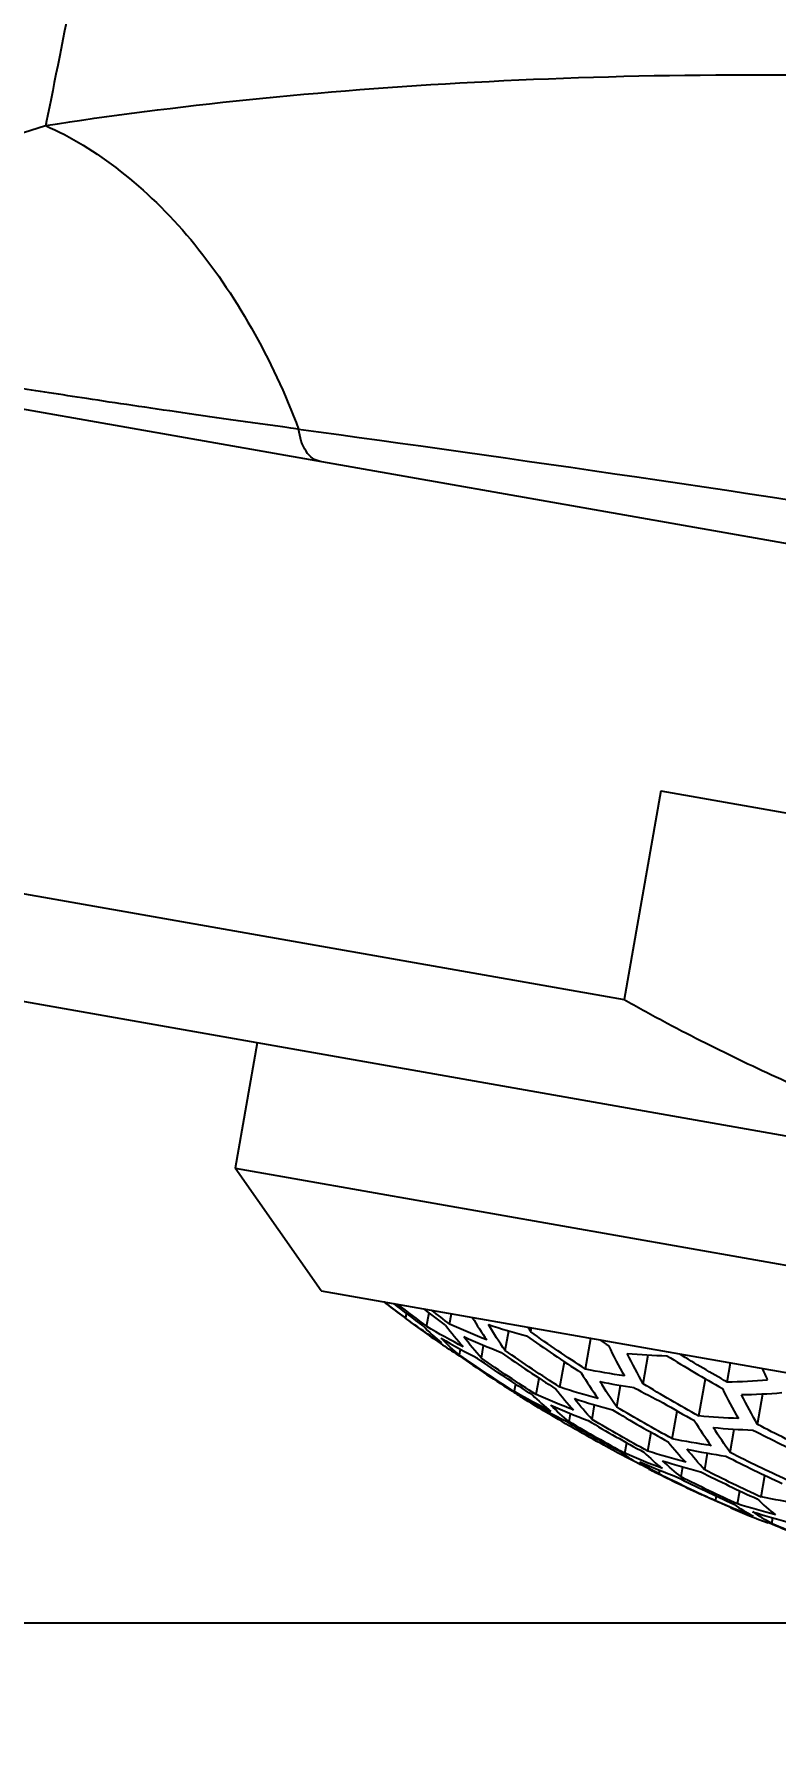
# Model space of a CAD drawing. Header units: millimetres. Extents: x 5401 to 6241, y 1473 to 2067.
# Drawn here: x 5649.43 to 5656.42, y 1812.91 to 1828.97 of the extents above; entities that cross this region are included whole.
import ezdxf

# ---------------------------------------------------------------- set-up
doc = ezdxf.new("R2010")
doc.units = ezdxf.units.MM
doc.layers.add('DIM', color=3, linetype='Continuous')
doc.styles.get("Standard").update_dxf_attribs({"font": 'arial.ttf'})
doc.dimstyles.new('사본 ISO-25', dxfattribs={"dimtxt": 7, "dimasz": 7, "dimexe": 2.1, "dimexo": 2.1, "dimgap": 2, "dimtad": 1, "dimtih": 1, "dimtoh": 1, "dimdec": 1, "dimdsep": 46, "dimtxsty": 'Standard', "dimcen": 0, "dimclrd": 3, "dimclre": 3, "dimclrt": 4, "dimazin": 2, "dimtp": 0.1, "dimtm": 0.1, "dimtfac": 0.714286, "dimtdec": 1, "dimtmove": 0, "dimatfit": 3, "dimfxl": 1, "dimarcsym": 0})

# ---------------------------------------------------------------- blocks, each defined once
blk = doc.blocks.new('*D50')
at = {"layer": 'DIM', "color": 3, "lineweight": -2, "transparency": 16777216}
for start, end in [(260.478093, 264.39157), (265.607865, 269.521907)]:
    blk.add_arc((5780.09, 2497.272), 719.056, start, end, dxfattribs=at)
at = {"layer": 'DIM', "color": 3, "transparency": 16777216}
for points in [[(5660.97, 1787.138), (5661.31, 1789.109), (5655.227, 1789.14)], [(5774.094, 1779.241), (5774.086, 1777.241), (5780.09, 1778.216)]]:
    blk.add_solid(points, dxfattribs=at)
at = {"layer": 'DIM', "color": 4, "transparency": 16777216, "insert": (5717.42, 1780.952), "char_height": 6, "attachment_point": 5}
blk.add_mtext('10°', dxfattribs=at)
blk = doc.blocks.new('*D51')
at = {"layer": 'DIM', "color": 3, "lineweight": -2, "transparency": 16777216}
for p, q in [((5657.508, 1813.984), (5623.224, 1813.984)), ((5625.324, 1807.984), (5625.324, 1763.674)), ((5625.324, 1709.237), (5625.324, 1753.547)), ((5751.49, 1703.237), (5623.224, 1703.237))]:
    blk.add_line(p, q, dxfattribs=at)
at = {"layer": 'DIM', "color": 3, "transparency": 16777216}
for points in [[(5624.324, 1807.984), (5626.324, 1807.984), (5625.324, 1813.984)], [(5624.324, 1709.237), (5626.324, 1709.237), (5625.324, 1703.237)]]:
    blk.add_solid(points, dxfattribs=at)
at = {"layer": 'DIM', "color": 4, "transparency": 16777216, "insert": (5625.324, 1758.61), "char_height": 6, "attachment_point": 5}
blk.add_mtext('110.7', dxfattribs=at)

msp = doc.modelspace()

# ---------------------------------------------------------------- linework, layer by layer
at = {"extrusion": (0, 1, 0)}
for p, q in [((5651.653, 1828.373), (5651.661, 1828.372)), ((5677.012, 1820.551), (5645.498, 1826.107)), ((5655.338, 1821.834), (5654.991, 1819.864)), ((5655.338, 1821.834), (5666.304, 1819.9)), ((5644.717, 1821.676), (5654.991, 1819.864)), ((5645.528, 1820.517), (5660.3, 1817.913)), ((5651.535, 1819.458), (5651.327, 1818.276)), ((5651.327, 1818.276), (5668.857, 1815.185)), ((5652.138, 1817.118), (5651.327, 1818.276)), ((5652.138, 1817.118), (5667.698, 1814.374)), ((5652.934, 1816.859), (5652.942, 1816.904)), ((5653.131, 1816.781), (5653.154, 1816.911)), ((5653.347, 1816.804), (5653.364, 1816.902)), ((5653.871, 1816.556), (5653.904, 1816.741)), ((5654.113, 1816.731), (5654.119, 1816.768)), ((5654.628, 1816.381), (5654.679, 1816.67)), ((5653.44, 1816.512), (5653.45, 1816.567)), ((5653.647, 1816.484), (5653.668, 1816.604)), ((5655.172, 1816.242), (5655.219, 1816.513)), ((5654.387, 1816.21), (5654.429, 1816.448)), ((5655.963, 1816.257), (5655.995, 1816.438)), ((5653.957, 1816.167), (5653.97, 1816.239)), ((5654.163, 1816.14), (5654.19, 1816.294)), ((5654.922, 1816.023), (5654.958, 1816.225)), ((5655.695, 1815.938), (5655.757, 1816.288)), ((5654.69, 1815.905), (5654.714, 1816.043)), ((5656.249, 1815.857), (5656.3, 1816.146)), ((5654.277, 1815.96), (5654.28, 1815.974)), ((5654.475, 1815.884), (5654.488, 1815.959)), ((5655.446, 1815.722), (5655.492, 1815.984)), ((5654.801, 1815.662), (5654.805, 1815.681)), ((5655, 1815.586), (5655.017, 1815.685)), ((5655.214, 1815.606), (5655.246, 1815.785)), ((5655.991, 1815.593), (5656.03, 1815.813)), ((5655.751, 1815.43), (5655.778, 1815.586)), ((5655.322, 1815.391), (5655.328, 1815.426)), ((5655.528, 1815.363), (5655.545, 1815.458)), ((5656.283, 1815.174), (5656.319, 1815.378)), ((5656.06, 1815.109), (5656.082, 1815.232)), ((5655.854, 1815.137), (5655.862, 1815.182)), ((5656.384, 1814.924), (5656.394, 1814.978))]:
    msp.add_line(p, q, dxfattribs=at)
at = {"extrusion": (1.33969e-16, 0, -1)}
for start, end in [(306.0975, 307.6616), (301.0197, 301.8528), (296.8917, 297.8952), (293.7018, 294.8539)]:
    msp.add_arc((-5662.337, 1829.462), 15.724, start, end, dxfattribs=at)
for centre, major_axis, ratio, start_param, end_param in [((5662.149, 1829.495), (2.724, 15.448), 0.984808, 2.663502, 2.679958), ((5662.354, 1829.458), (2.73, 15.485), 0.984808, 2.658848, 2.681109), ((5662.559, 1829.422), (2.721, 15.432), 0.984808, 2.66543, 2.679409), ((5657.247, 1830.359), (2.558, 14.507), 0.34202, 2.834812, 2.875671), ((5657.802, 1830.261), (2.595, 14.714), 0.34202, 2.771012, 2.806715), ((5656.978, 1830.406), (2.436, 13.816), 0.642788, 3.046905, 3.088177), ((5658.337, 1830.167), (2.571, 14.579), 0.642788, 2.836638, 2.877276), ((5656.692, 1830.457), (2.517, 14.273), 0.342024, 2.904226, 2.945022), ((5657.885, 1830.247), (2.531, 14.354), 0.642788, 2.905751, 2.946306), ((5657.431, 1830.327), (2.486, 14.099), 0.642788, 2.975598, 3.016359), ((5662.833, 1829.374), (2.684, 15.219), 0.984808, 2.705661, 2.746498), ((5663.038, 1829.338), (2.636, 14.949), 0.984808, 2.73256, 2.738881), ((5662.217, 1829.483), (2.728, 15.47), 0.984808, 2.713254, 2.753302), ((5662.251, 1829.477), (2.729, 15.478), 0.984808, 2.713474, 2.753501), ((5662.628, 1829.41), (2.714, 15.394), 0.984808, 2.710952, 2.751235), ((5659.468, 1829.967), (2.677, 15.182), 0.34202, 2.704281, 2.745243), ((5656.977, 1830.407), (2.436, 13.815), 0.642788, 3.195286, 3.236559), ((5663.141, 1829.32), (2.605, 14.776), 0.984808, 2.767203, 2.808227), ((5658.913, 1830.065), (2.654, 15.051), 0.34202, 2.774302, 2.814479), ((5657.247, 1830.359), (2.558, 14.507), 0.342022, 2.980097, 3.005279), ((5658.357, 1830.163), (2.626, 14.895), 0.34202, 2.843052, 2.882758), ((5657.431, 1830.327), (2.486, 14.099), 0.642788, 3.121535, 3.157046), ((5655.835, 1816.902), (-5.808, 3.007), 0.147602, 1.518026, 1.565142), ((5660.578, 1829.772), (2.71, 15.372), 0.34202, 2.710065, 2.750422), ((5657.43, 1830.327), (2.486, 14.099), 0.642788, 3.267102, 3.307866), ((5658.79, 1830.087), (2.606, 14.777), 0.642786, 2.912635, 2.951973), ((5657.802, 1830.261), (2.595, 14.714), 0.34202, 2.911481, 2.950997), ((5658.337, 1830.167), (2.571, 14.579), 0.642788, 2.981055, 3.020449), ((5657.884, 1830.247), (2.531, 14.353), 0.642788, 3.050459, 3.090177), ((5662.73, 1829.392), (2.701, 15.319), 0.984808, 2.781126, 2.820511), ((5662.936, 1829.356), (2.662, 15.096), 0.984808, 2.793196, 2.815613), ((5662.354, 1829.459), (2.73, 15.485), 0.984808, 2.785231, 2.824139), ((5662.525, 1829.428), (2.724, 15.447), 0.984808, 2.784323, 2.823337), ((5660.023, 1829.869), (2.696, 15.288), 0.34202, 2.78028, 2.819753), ((5657.884, 1830.247), (2.531, 14.353), 0.642791, 3.193218, 3.232937), ((5659.468, 1829.967), (2.677, 15.182), 0.34202, 2.848851, 2.887749), ((5663.038, 1829.338), (2.636, 14.949), 0.984808, 2.844266, 2.883817), ((5658.357, 1830.163), (2.626, 14.895), 0.34202, 2.984339, 3.02288), ((5658.913, 1830.065), (2.654, 15.051), 0.34202, 2.916713, 2.955306), ((5658.79, 1830.087), (2.606, 14.777), 0.642788, 3.053032, 3.091604), ((5658.336, 1830.167), (2.571, 14.578), 0.642788, 3.122194, 3.161198), ((5662.833, 1829.374), (2.684, 15.219), 0.984808, 2.849702, 2.888495), ((5659.243, 1830.007), (2.636, 14.949), 0.642788, 2.985067, 3.023465), ((5659.696, 1829.927), (2.662, 15.097), 0.642788, 2.948824, 2.955988), ((5662.217, 1829.483), (2.728, 15.47), 0.984808, 2.854672, 2.886111), ((5662.422, 1829.446), (2.729, 15.478), 0.984808, 2.854763, 2.892858), ((5662.628, 1829.41), (2.714, 15.395), 0.984808, 2.853172, 2.891489), ((5660.149, 1829.847), (2.684, 15.22), 0.642788, 2.987821, 3.025525), ((5659.468, 1829.967), (2.677, 15.182), 0.342022, 2.987329, 3.025227), ((5659.695, 1829.927), (2.662, 15.097), 0.642788, 3.05491, 3.092662), ((5660.023, 1829.869), (2.696, 15.288), 0.34202, 2.92027, 2.958237), ((5662.354, 1829.459), (2.73, 15.485), 0.984808, 2.923225, 2.960689)]:
    msp.add_ellipse(centre, major_axis=major_axis, ratio=ratio, start_param=start_param, end_param=end_param)
at = {"extrusion": (1.33969e-16, 3.41614e-29, -1)}
msp.add_ellipse((5662.32, 1829.465), major_axis=(2.73, 15.485), ratio=0.984808, start_param=3.602021, end_param=3.624341, dxfattribs=at)
at = {"extrusion": (1.33969e-16, 2.81463e-29, -1)}
msp.add_ellipse((5658.186, 1830.193), major_axis=(2.558, 14.507), ratio=0.642788, start_param=3.407253, end_param=3.44811, dxfattribs=at)
at = {"extrusion": (1.33969e-16, 4.11471e-29, -1)}
msp.add_ellipse((5662.525, 1829.428), major_axis=(2.724, 15.447), ratio=0.984808, start_param=3.60329, end_param=3.619649, dxfattribs=at)
at = {"extrusion": (1.33969e-16, -1.75799e-29, -1)}
msp.add_ellipse((5657.28, 1830.353), major_axis=(2.47, 14.008), ratio=0.642779, start_param=3.267637, end_param=3.30867, dxfattribs=at)
at = {"extrusion": (1.33969e-16, -1.52965e-29, -1)}
msp.add_ellipse((5657.987, 1830.228), major_axis=(2.606, 14.778), ratio=0.342019, start_param=3.474983, end_param=3.516004, dxfattribs=at)
at = {"extrusion": (1.33969e-16, -1.28344e-29, -1)}
msp.add_ellipse((5656.321, 1830.522), major_axis=(2.486, 14.1), ratio=0.34202, start_param=3.307587, end_param=3.30779, dxfattribs=at)
at = {"extrusion": (1.33969e-16, 5.49121e-30, -1)}
msp.add_ellipse((5657.733, 1830.273), major_axis=(2.516, 14.272), ratio=0.642788, start_param=3.337961, end_param=3.378758, dxfattribs=at)
at = {"extrusion": (1.33969e-16, 4.74826e-29, -1)}
msp.add_ellipse((5656.877, 1830.424), major_axis=(2.531, 14.354), ratio=0.34202, start_param=3.337035, end_param=3.377587, dxfattribs=at)
at = {"extrusion": (1.33969e-16, -5.16149e-30, -1)}
msp.add_ellipse((5657.432, 1830.326), major_axis=(2.571, 14.579), ratio=0.34202, start_param=3.406168, end_param=3.446808, dxfattribs=at)
at = {"extrusion": (1.33969e-16, -3.62475e-29, -1)}
msp.add_ellipse((5658.542, 1830.131), major_axis=(2.636, 14.95), ratio=0.34202, start_param=3.544439, end_param=3.550789, dxfattribs=at)
at = {"extrusion": (1.33969e-16, -3.09905e-29, -1)}
msp.add_ellipse((5662.867, 1829.368), major_axis=(2.677, 15.181), ratio=0.984808, start_param=3.537803, end_param=3.578764, dxfattribs=at)
at = {"extrusion": (1.33969e-16, 4.04908e-29, -1)}
msp.add_ellipse((5662.422, 1829.446), major_axis=(2.729, 15.478), ratio=0.984819, start_param=3.529685, end_param=3.569711, dxfattribs=at)
at = {"extrusion": (1.33969e-16, -1.06712e-29, -1)}
msp.add_ellipse((5662.457, 1829.44), major_axis=(2.728, 15.47), ratio=0.984808, start_param=3.529941, end_param=3.56999, dxfattribs=at)
at = {"extrusion": (1.33969e-16, 2.82634e-29, -1)}
msp.add_ellipse((5662.662, 1829.404), major_axis=(2.71, 15.372), ratio=0.984808, start_param=3.532558, end_param=3.572913, dxfattribs=at)
at = {"extrusion": (1.33969e-16, -5.10603e-30, -1)}
msp.add_ellipse((5659.653, 1829.935), major_axis=(2.684, 15.22), ratio=0.34202, start_param=3.53689, end_param=3.577729, dxfattribs=at)
at = {"extrusion": (1.33969e-16, 3.59918e-30, -1)}
msp.add_ellipse((5663.175, 1829.314), major_axis=(2.594, 14.713), ratio=0.984808, start_param=3.476446, end_param=3.511945, dxfattribs=at)
at = {"extrusion": (1.33969e-16, -7.11824e-31, -1)}
msp.add_ellipse((5657.279, 1830.353), major_axis=(2.47, 14.008), ratio=0.642788, start_param=3.121134, end_param=3.161728, dxfattribs=at)
at = {"extrusion": (1.33969e-16, -4.23088e-30, -1)}
msp.add_ellipse((5661.134, 1829.674), major_axis=(2.721, 15.432), ratio=0.342024, start_param=3.603991, end_param=3.617784, dxfattribs=at)
at = {"extrusion": (1.33969e-16, 2.01005e-29, -1)}
msp.add_ellipse((5658.639, 1830.114), major_axis=(2.594, 14.714), ratio=0.642779, start_param=3.332031, end_param=3.371546, dxfattribs=at)
at = {"extrusion": (1.33969e-16, -6.89945e-30, -1)}
msp.add_ellipse((5657.733, 1830.273), major_axis=(2.516, 14.272), ratio=0.642788, start_param=3.193301, end_param=3.233246, dxfattribs=at)
at = {"extrusion": (1.33969e-16, 9.51255e-30, -1)}
msp.add_ellipse((5659.098, 1830.033), major_axis=(2.662, 15.097), ratio=0.342019, start_param=3.467665, end_param=3.507703, dxfattribs=at)
at = {"extrusion": (1.33969e-16, -2.84082e-29, -1)}
msp.add_ellipse((5662.97, 1829.35), major_axis=(2.654, 15.05), ratio=0.984808, start_param=3.468675, end_param=3.508854, dxfattribs=at)
at = {"extrusion": (1.33969e-16, 2.82388e-29, -1)}
msp.add_ellipse((5657.279, 1830.353), major_axis=(2.47, 14.008), ratio=0.642788, start_param=2.974226, end_param=3.015262, dxfattribs=at)
at = {"extrusion": (1.33969e-16, 4.3335e-29, -1)}
msp.add_ellipse((5657.432, 1830.326), major_axis=(2.571, 14.579), ratio=0.342019, start_param=3.262786, end_param=3.302282, dxfattribs=at)
at = {"extrusion": (1.33969e-16, -6.92718e-30, -1)}
msp.add_ellipse((5658.185, 1830.194), major_axis=(2.558, 14.506), ratio=0.642788, start_param=3.263295, end_param=3.302888, dxfattribs=at)
at = {"extrusion": (1.33969e-16, -9.09963e-30, -1)}
for centre, major_axis, ratio, start_param, end_param in [((5657.987, 1830.228), (2.606, 14.778), 0.342019, 3.331363, 3.370701), ((5662.32, 1829.465), (2.73, 15.485), 0.984808, 3.322494, 3.359958)]:
    msp.add_ellipse(centre, major_axis=major_axis, ratio=ratio, start_param=start_param, end_param=end_param, dxfattribs=at)
at = {"extrusion": (1.33969e-16, -5.17074e-30, -1)}
msp.add_ellipse((5658.542, 1830.131), major_axis=(2.636, 14.95), ratio=0.34202, start_param=3.399461, end_param=3.43901, dxfattribs=at)
at = {"extrusion": (1.33969e-16, 7.03196e-30, -1)}
msp.add_ellipse((5662.765, 1829.386), major_axis=(2.696, 15.288), ratio=0.984808, start_param=3.463337, end_param=3.50281, dxfattribs=at)
at = {"extrusion": (1.33969e-16, -1.50777e-29, -1)}
msp.add_ellipse((5660.763, 1829.739), major_axis=(2.714, 15.395), ratio=0.34202, start_param=3.532155, end_param=3.572441, dxfattribs=at)
at = {"extrusion": (1.33969e-16, -1.43597e-29, -1)}
msp.add_ellipse((5662.153, 1829.494), major_axis=(2.724, 15.448), ratio=0.985203, start_param=3.459997, end_param=3.498959, dxfattribs=at)
at = {"extrusion": (1.33969e-16, 5.35008e-29, -1)}
msp.add_ellipse((5662.32, 1829.465), major_axis=(2.73, 15.485), ratio=0.984808, start_param=3.459047, end_param=3.497954, dxfattribs=at)
at = {"extrusion": (1.33969e-16, 2.31728e-29, -1)}
msp.add_ellipse((5662.559, 1829.422), major_axis=(2.721, 15.432), ratio=0.984808, start_param=3.460225, end_param=3.499283, dxfattribs=at)
at = {"extrusion": (1.33969e-16, 1.68896e-29, -1)}
msp.add_ellipse((5657.732, 1830.274), major_axis=(2.516, 14.271), ratio=0.642788, start_param=3.04967, end_param=3.089617, dxfattribs=at)
at = {"extrusion": (1.33969e-16, 3.28795e-30, -1)}
msp.add_ellipse((5660.208, 1829.837), major_axis=(2.701, 15.319), ratio=0.342019, start_param=3.462771, end_param=3.502156, dxfattribs=at)
at = {"extrusion": (1.33969e-16, 1.55738e-29, -1)}
msp.add_ellipse((5663.073, 1829.332), major_axis=(2.626, 14.894), ratio=0.984808, start_param=3.400395, end_param=3.440104, dxfattribs=at)
at = {"extrusion": (1.33969e-16, 8.06117e-30, -1)}
msp.add_ellipse((5658.185, 1830.194), major_axis=(2.558, 14.506), ratio=0.642788, start_param=3.121889, end_param=3.161087, dxfattribs=at)
at = {"extrusion": (1.33969e-16, -1.78942e-29, -1)}
msp.add_ellipse((5659.544, 1829.954), major_axis=(2.654, 15.05), ratio=0.642788, start_param=3.32773, end_param=3.366323, dxfattribs=at)
at = {"extrusion": (1.33969e-16, -1.82208e-29, -1)}
msp.add_ellipse((5659.092, 1830.034), major_axis=(2.626, 14.895), ratio=0.642788, start_param=3.260154, end_param=3.298696, dxfattribs=at)
at = {"extrusion": (1.33969e-16, -1.30501e-29, -1)}
msp.add_ellipse((5658.638, 1830.114), major_axis=(2.594, 14.714), ratio=0.642788, start_param=3.191748, end_param=3.230487, dxfattribs=at)
at = {"extrusion": (1.33969e-16, -1.53027e-29, -1)}
msp.add_ellipse((5659.098, 1830.033), major_axis=(2.662, 15.097), ratio=0.342019, start_param=3.327301, end_param=3.36577, dxfattribs=at)
at = {"extrusion": (1.33969e-16, 1.97215e-29, -1)}
msp.add_ellipse((5659.653, 1829.935), major_axis=(2.684, 15.22), ratio=0.34202, start_param=3.394784, end_param=3.433577, dxfattribs=at)
at = {"extrusion": (1.33969e-16, 1.85536e-29, -1)}
msp.add_ellipse((5662.867, 1829.368), major_axis=(2.677, 15.181), ratio=0.984808, start_param=3.395343, end_param=3.434242, dxfattribs=at)
at = {"extrusion": (1.33969e-16, 4.3449e-30, -1)}
msp.add_ellipse((5658.542, 1830.131), major_axis=(2.636, 14.95), ratio=0.341977, start_param=3.259757, end_param=3.298255, dxfattribs=at)
at = {"extrusion": (1.33969e-16, -5.46964e-29, -1)}
msp.add_ellipse((5662.251, 1829.477), major_axis=(2.729, 15.478), ratio=0.984808, start_param=3.390278, end_param=3.428373, dxfattribs=at)
at = {"extrusion": (1.33969e-16, -1.07236e-29, -1)}
msp.add_ellipse((5662.457, 1829.44), major_axis=(2.728, 15.47), ratio=0.984808, start_param=3.39045, end_param=3.428566, dxfattribs=at)
at = {"extrusion": (1.33969e-16, -2.54993e-29, -1)}
msp.add_ellipse((5662.662, 1829.404), major_axis=(2.71, 15.372), ratio=0.984808, start_param=3.392128, end_param=3.430507, dxfattribs=at)
at = {"extrusion": (1.33969e-16, 3.02202e-29, -1)}
msp.add_ellipse((5659.998, 1829.874), major_axis=(2.677, 15.182), ratio=0.642786, start_param=3.257955, end_param=3.295757, dxfattribs=at)
at = {"extrusion": (1.33969e-16, -3.13726e-29, -1)}
msp.add_ellipse((5659.098, 1830.033), major_axis=(2.662, 15.097), ratio=0.342019, start_param=3.215837, end_param=3.228324, dxfattribs=at)
at = {"extrusion": (1.33969e-16, -1.31364e-29, -1)}
msp.add_ellipse((5659.544, 1829.954), major_axis=(2.654, 15.05), ratio=0.642788, start_param=3.190673, end_param=3.228542, dxfattribs=at)
at = {"extrusion": (1.33969e-16, 5.36179e-31, -1)}
msp.add_ellipse((5659.653, 1829.935), major_axis=(2.684, 15.22), ratio=0.341977, start_param=3.257654, end_param=3.295457, dxfattribs=at)
at = {"extrusion": (1.33969e-16, 1.81808e-30, -1)}
msp.add_ellipse((5659.091, 1830.034), major_axis=(2.626, 14.894), ratio=0.642788, start_param=3.122403, end_param=3.16058, dxfattribs=at)
for points, knots in [([(5650.803, 1834.444), (5650.679, 1833.903), (5650.562, 1833.357), (5650.447, 1832.775), (5650.332, 1832.193), (5650.218, 1831.574), (5650.11, 1831.005), (5650.003, 1830.435), (5649.901, 1829.913), (5649.807, 1829.436), (5649.712, 1828.958), (5649.626, 1828.524), (5649.547, 1828.136), (5649.545, 1828.126), (5649.543, 1828.116), (5649.541, 1828.106)], [0, 0, 0, 0, 0.248387, 0.248387, 0.248387, 0.496774, 0.496774, 0.496774, 0.745161, 0.745161, 0.745161, 0.993548, 0.993548, 0.993548, 1, 1, 1, 1]), ([(5758.089, 1792.462), (5758.085, 1792.762), (5758.08, 1793.064), (5758.079, 1793.347), (5758.077, 1793.912), (5758.09, 1794.396), (5758.088, 1794.877), (5758.087, 1795.117), (5758.082, 1795.355), (5758.069, 1795.626), (5758.056, 1795.897), (5758.035, 1796.2), (5758.008, 1796.5), (5757.955, 1797.1), (5757.877, 1797.689), (5757.789, 1798.255), (5757.7, 1798.821), (5757.602, 1799.365), (5757.489, 1799.903), (5757.264, 1800.979), (5756.981, 1802.029), (5756.643, 1803.064), (5756.304, 1804.099), (5755.909, 1805.118), (5755.459, 1806.113), (5753.659, 1810.09), (5750.98, 1813.675), (5747.668, 1816.528), (5746.012, 1817.954), (5744.197, 1819.198), (5742.27, 1820.228), (5741.307, 1820.743), (5740.316, 1821.205), (5739.305, 1821.612), (5738.295, 1822.018), (5737.265, 1822.369), (5736.188, 1822.671), (5735.65, 1822.821), (5735.101, 1822.96), (5734.539, 1823.081), (5733.977, 1823.203), (5733.402, 1823.307), (5732.882, 1823.379), (5732.622, 1823.415), (5732.376, 1823.442), (5732.125, 1823.47), (5731.875, 1823.498), (5731.62, 1823.525), (5731.34, 1823.559), (5731.061, 1823.593), (5730.755, 1823.632), (5730.453, 1823.672), (5730.151, 1823.711), (5729.852, 1823.75), (5729.552, 1823.789), (5728.356, 1823.946), (5727.157, 1824.102), (5725.961, 1824.259), (5724.766, 1824.416), (5723.574, 1824.574), (5722.381, 1824.732), (5717.61, 1825.365), (5712.835, 1826.015), (5708.063, 1826.672), (5698.519, 1827.987), (5688.986, 1829.332), (5679.447, 1830.645), (5669.908, 1831.958), (5660.363, 1833.239), (5650.803, 1834.444)], [0, 0, 0, 0, 0.0068966, 0.0068966, 0.0068966, 0.0206897, 0.0206897, 0.0206897, 0.0275862, 0.0275862, 0.0275862, 0.0344828, 0.0344828, 0.0344828, 0.0482759, 0.0482759, 0.0482759, 0.062069, 0.062069, 0.062069, 0.0896552, 0.0896552, 0.0896552, 0.1172414, 0.1172414, 0.1172414, 0.2275862, 0.2275862, 0.2275862, 0.2827586, 0.2827586, 0.2827586, 0.3103448, 0.3103448, 0.3103448, 0.337931, 0.337931, 0.337931, 0.3517241, 0.3517241, 0.3517241, 0.3655172, 0.3655172, 0.3655172, 0.3724138, 0.3724138, 0.3724138, 0.3793103, 0.3793103, 0.3793103, 0.3862069, 0.3862069, 0.3862069, 0.3931034, 0.3931034, 0.3931034, 0.4206897, 0.4206897, 0.4206897, 0.4482759, 0.4482759, 0.4482759, 0.5586207, 0.5586207, 0.5586207, 0.7793103, 0.7793103, 0.7793103, 1, 1, 1, 1]), ([(5644.285, 1828.017), (5644.288, 1828.016), (5644.505, 1827.921), (5645.165, 1827.729), (5645.822, 1827.609), (5646.597, 1827.566), (5647.759, 1827.641), (5648.792, 1827.872), (5649.541, 1828.106)], [0.5009419, 0.5009419, 0.5009419, 0.5009419, 0.625, 0.6875, 0.75, 0.8125, 0.875, 1, 1, 1, 1]), ([(5649.541, 1828.106), (5650.011, 1827.898), (5650.972, 1827.161), (5651.678, 1825.902), (5651.925, 1825.244)], [0.0000072, 0.0000072, 0.0000072, 0.0000072, 0.5, 1, 1, 1, 1]), ([(5651.925, 1825.244), (5651.528, 1825.298), (5651.165, 1825.349), (5650.835, 1825.397), (5650.504, 1825.445), (5650.205, 1825.49), (5649.931, 1825.531), (5649.684, 1825.569), (5649.458, 1825.604), (5649.249, 1825.637), (5649.226, 1825.64), (5649.203, 1825.644), (5649.18, 1825.648), (5648.953, 1825.684), (5648.746, 1825.718), (5648.557, 1825.749), (5648.397, 1825.775), (5648.25, 1825.8), (5648.113, 1825.824), (5648.087, 1825.828), (5648.062, 1825.832), (5648.038, 1825.837), (5647.88, 1825.864), (5647.736, 1825.889), (5647.604, 1825.912), (5647.472, 1825.936), (5647.352, 1825.957), (5647.242, 1825.977), (5647.212, 1825.983), (5647.182, 1825.989), (5647.152, 1825.994), (5647.077, 1826.008), (5647.006, 1826.021), (5646.94, 1826.034), (5646.848, 1826.051), (5646.764, 1826.067), (5646.687, 1826.082), (5646.61, 1826.097), (5646.54, 1826.111), (5646.475, 1826.124), (5646.447, 1826.129), (5646.419, 1826.135), (5646.393, 1826.14), (5646.36, 1826.147), (5646.328, 1826.153), (5646.297, 1826.159), (5646.243, 1826.17), (5646.194, 1826.18), (5646.149, 1826.19), (5646.103, 1826.199), (5646.062, 1826.208), (5646.024, 1826.216), (5645.986, 1826.224), (5645.951, 1826.232), (5645.919, 1826.239), (5645.893, 1826.244), (5645.869, 1826.25), (5645.847, 1826.254), (5645.842, 1826.256), (5645.837, 1826.257), (5645.831, 1826.258), (5645.805, 1826.264), (5645.78, 1826.269), (5645.758, 1826.274), (5645.736, 1826.279), (5645.715, 1826.284), (5645.696, 1826.288), (5645.678, 1826.293), (5645.661, 1826.296), (5645.645, 1826.3), (5645.629, 1826.304), (5645.615, 1826.307), (5645.602, 1826.31), (5645.589, 1826.313), (5645.577, 1826.316), (5645.566, 1826.319), (5645.555, 1826.321), (5645.545, 1826.324), (5645.536, 1826.326), (5645.527, 1826.328), (5645.518, 1826.33), (5645.511, 1826.332), (5645.503, 1826.334), (5645.496, 1826.335), (5645.49, 1826.337), (5645.483, 1826.339), (5645.478, 1826.34), (5645.472, 1826.341), (5645.467, 1826.343), (5645.462, 1826.344), (5645.458, 1826.345), (5645.454, 1826.346), (5645.45, 1826.347), (5645.446, 1826.348), (5645.443, 1826.349), (5645.44, 1826.35), (5645.437, 1826.351), (5645.434, 1826.351), (5645.431, 1826.352), (5645.429, 1826.353), (5645.426, 1826.353), (5645.424, 1826.354), (5645.422, 1826.355), (5645.42, 1826.355), (5645.419, 1826.356), (5645.417, 1826.356), (5645.416, 1826.356), (5645.414, 1826.357), (5645.413, 1826.357), (5645.412, 1826.358), (5645.411, 1826.358), (5645.41, 1826.358), (5645.409, 1826.358), (5645.408, 1826.359), (5645.407, 1826.359), (5645.407, 1826.359), (5645.406, 1826.359), (5645.405, 1826.359), (5645.405, 1826.36), (5645.404, 1826.36), (5645.404, 1826.36), (5645.404, 1826.36), (5645.404, 1826.36), (5645.404, 1826.36)], [0, 0, 0, 0, 0.0128205, 0.0128205, 0.0128205, 0.025641, 0.025641, 0.025641, 0.037182, 0.037182, 0.037182, 0.0384615, 0.0384615, 0.0384615, 0.0512821, 0.0512821, 0.0512821, 0.0620997, 0.0620997, 0.0620997, 0.0641026, 0.0641026, 0.0641026, 0.0769231, 0.0769231, 0.0769231, 0.0897436, 0.0897436, 0.0897436, 0.0933129, 0.0933129, 0.0933129, 0.1025641, 0.1025641, 0.1025641, 0.1153846, 0.1153846, 0.1153846, 0.1282051, 0.1282051, 0.1282051, 0.1338302, 0.1338302, 0.1338302, 0.1410256, 0.1410256, 0.1410256, 0.1538462, 0.1538462, 0.1538462, 0.1666667, 0.1666667, 0.1666667, 0.1794872, 0.1794872, 0.1794872, 0.1898567, 0.1898567, 0.1898567, 0.1923077, 0.1923077, 0.1923077, 0.2051282, 0.2051282, 0.2051282, 0.2179487, 0.2179487, 0.2179487, 0.2307692, 0.2307692, 0.2307692, 0.2435897, 0.2435897, 0.2435897, 0.2564103, 0.2564103, 0.2564103, 0.2692308, 0.2692308, 0.2692308, 0.2820513, 0.2820513, 0.2820513, 0.2948718, 0.2948718, 0.2948718, 0.3076923, 0.3076923, 0.3076923, 0.3205128, 0.3205128, 0.3205128, 0.3333333, 0.3333333, 0.3333333, 0.3461538, 0.3461538, 0.3461538, 0.3589744, 0.3589744, 0.3589744, 0.3717949, 0.3717949, 0.3717949, 0.3846154, 0.3846154, 0.3846154, 0.3974359, 0.3974359, 0.3974359, 0.4102564, 0.4102564, 0.4102564, 0.4230769, 0.4230769, 0.4230769, 0.4358974, 0.4358974, 0.4358974, 0.4487179, 0.4487179, 0.4487179, 0.450355, 0.450355, 0.450355, 0.450355]), ([(5652.127, 1824.939), (5652.079, 1824.947), (5652.031, 1824.98), (5651.995, 1825.035), (5651.959, 1825.089), (5651.935, 1825.165), (5651.925, 1825.244)], [0, 0, 0, 0, 0.5007241, 0.5007241, 0.5007241, 1, 1, 1, 1])]:
    msp.add_open_spline(points, degree=3, knots=knots)
for points in [[(5649.541, 1828.106), (5651.948, 1828.483), (5655.014, 1828.676), (5658.232, 1828.544)], [(5650.153, 1828.196), (5650.153, 1828.196), (5650.152, 1828.196), (5650.152, 1828.196)], [(5649.82, 1827.965), (5649.82, 1827.965), (5649.819, 1827.965), (5649.819, 1827.965)], [(5650.138, 1827.757), (5650.139, 1827.757), (5650.14, 1827.757), (5650.141, 1827.757)], [(5650.575, 1827.389), (5650.576, 1827.389), (5650.576, 1827.389), (5650.577, 1827.389)], [(5650.872, 1827.073), (5650.872, 1827.073), (5650.872, 1827.073), (5650.872, 1827.073)], [(5651.128, 1826.748), (5651.128, 1826.748), (5651.128, 1826.748), (5651.128, 1826.748)], [(5651.25, 1826.571), (5651.251, 1826.571), (5651.251, 1826.571), (5651.252, 1826.571)], [(5651.456, 1826.24), (5651.457, 1826.24), (5651.457, 1826.239), (5651.458, 1826.239)], [(5651.618, 1825.944), (5651.618, 1825.944), (5651.617, 1825.944), (5651.617, 1825.944)], [(5651.766, 1825.634), (5651.765, 1825.634), (5651.765, 1825.634), (5651.765, 1825.634)], [(5651.838, 1825.465), (5651.838, 1825.465), (5651.838, 1825.465), (5651.838, 1825.465)], [(5651.925, 1825.244), (5653.923, 1824.972), (5656.202, 1824.641), (5658.597, 1824.259)]]:
    msp.add_open_spline(points, degree=3)
msp.add_rational_spline([(5654.991, 1819.864), (5657.647, 1818.38), (5660.3, 1817.913)], [1.16331430633, 1.20209144987, 1.20209144987], degree=2)

# ---------------------------------------------------------------- dimensions: what is measured, and where the dimension line sits
at = {"layer": 'DIM'}
dim = msp.add_angular_dim_2l(base=(5696.612, 1783.078), line1=((5780.09, 1652.369), (5780.09, 1858.237)), line2=((5666.515, 1853.161), (5640.08, 1703.237)), dimstyle='사본 ISO-25', override={"dimtxt": 6, "dimasz": 6, "dimtad": 0}, dxfattribs=at)
dim.commit()
dim.dimension.update_dxf_attribs({"geometry": '*D50', "text_midpoint": (5717.42, 1780.952)})
dim = msp.add_linear_dim(base=(5625.324, 1813.984), p1=(5753.59, 1703.237), p2=(5659.608, 1813.984), angle=90, dimstyle='사본 ISO-25', override={"dimtxt": 6, "dimasz": 6, "dimtad": 0}, dxfattribs=at)
dim.commit()
dim.dimension.update_dxf_attribs({"geometry": '*D51', "text_midpoint": (5625.324, 1758.61)})

doc.saveas('drawing.dxf')
